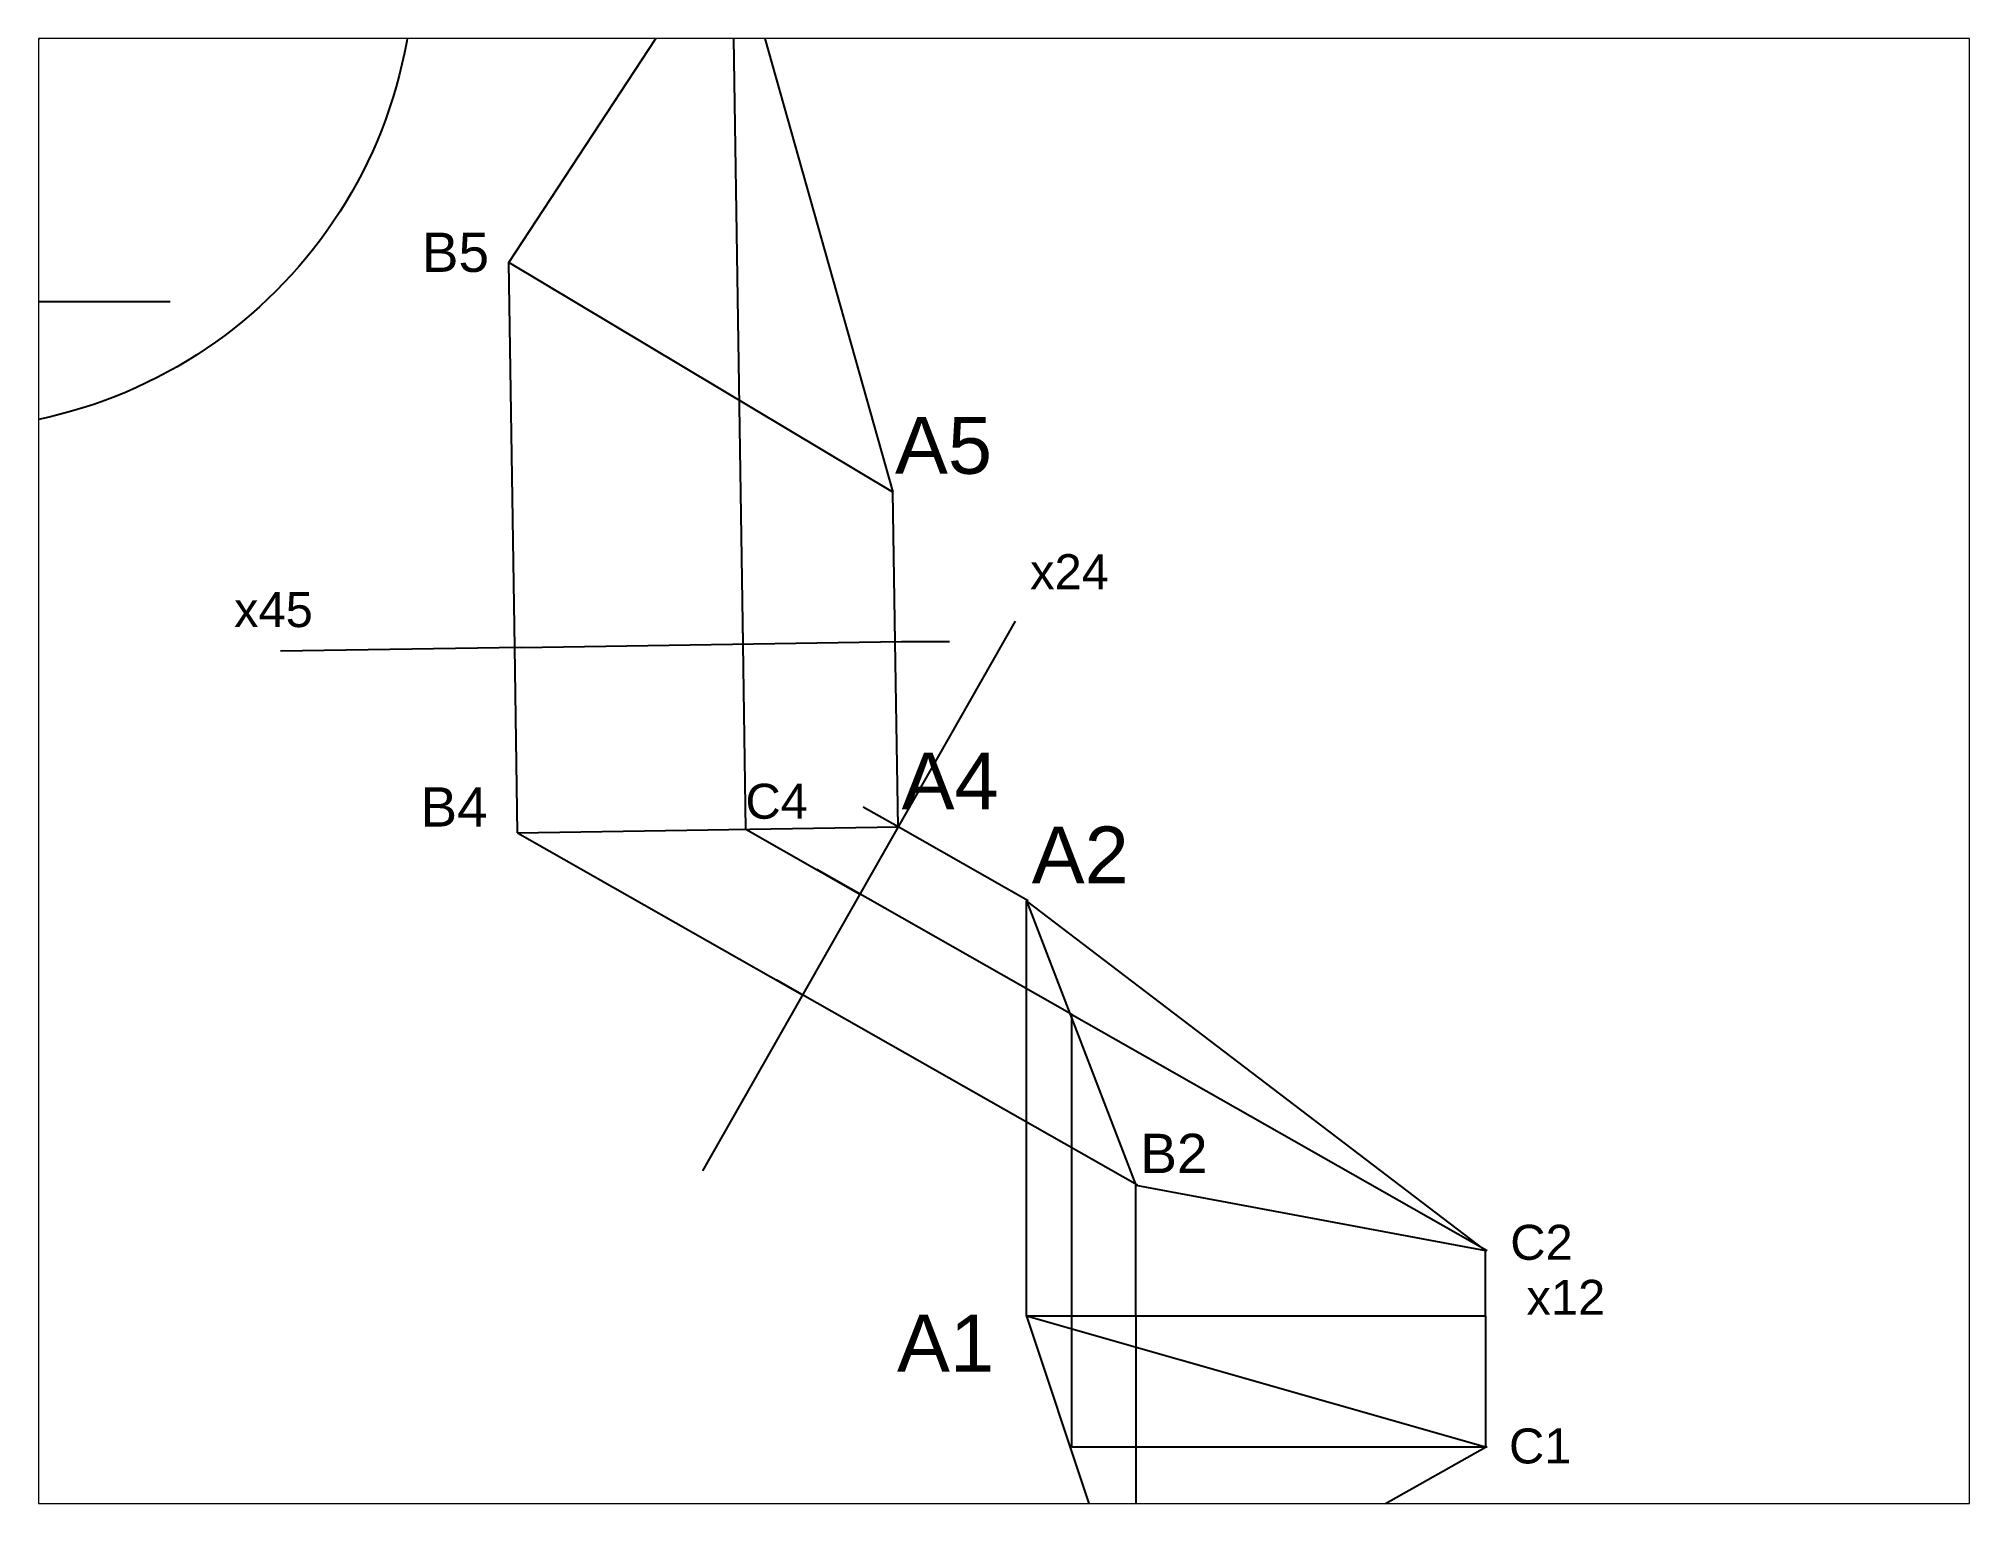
# Paper-space layout 'Задание 2' of a CAD drawing. Header units: millimetres. Extents: x 26 to 231, y 20 to 176.
# The model-space entities are those that its viewports show. They can reach past a viewport. Long polylines and large blocks are cut down to what shows.
import ezdxf

# ---------------------------------------------------------------- set-up
doc = ezdxf.new("R2010")
doc.units = ezdxf.units.MM
doc.styles.get("Standard").update_dxf_attribs({"font": 'arial.ttf'})

msp = doc.modelspace()

# ---------------------------------------------------------------- linework, layer by layer
at = {"color": 1}
for p, q in [((293143.23, 165086.06), (293194.27, 165163.81)), ((293194.27, 165163.81), (293231.07, 165033.53)), ((293057.22, 165159.47), (293020.39, 165121.22)), ((293231.07, 165033.53), (293143.23, 165086.06)), ((292977.91, 165077.12), (293065.73, 165077.12))]:
    msp.add_line(p, q, dxfattribs=at)
at = {"color": 6}
for p, q in [((293196.78, 164998.77), (293194.27, 165163.81)), ((293144.57, 164997.98), (293143.23, 165086.06)), ((293231.59, 164999.3), (293231.07, 165033.53)), ((293146, 164998), (293233.02, 164999.32)), ((293233.02, 164999.32), (293244, 164999.32)), ((293146, 164998), (293090.98, 164997.16)), ((293145.22, 164955.59), (293232.24, 164956.92)), ((293145.22, 164955.59), (293210.42, 164918.53)), ((293197.43, 164956.39), (293223.51, 164941.56))]:
    msp.add_line(p, q, dxfattribs=at)
at = {"color": 5}
for p, q in [((293196.78, 164998.77), (293196.7, 165004.01)), ((293259, 165004), (293223.51, 164941.56)), ((293231.59, 164999.3), (293231.52, 165004.01)), ((293144.57, 164997.98), (293144.49, 165003.01)), ((293232.24, 164956.92), (293231.59, 164999.3)), ((293145.22, 164955.59), (293144.57, 164997.98)), ((293197.43, 164956.39), (293196.78, 164998.77)), ((293232.24, 164956.92), (293224.26, 164961.45)), ((293262, 164940), (293232.24, 164956.92)), ((293272, 164914), (293213.66, 164947.16)), ((293223.51, 164941.56), (293187.53, 164878.27)), ((293210.42, 164918.53), (293204.4, 164921.95)), ((293287, 164875), (293210.42, 164918.53)), ((293272, 164815), (293272, 164914)), ((293272, 164914), (293367, 164860)), ((293367, 164815), (293272, 164815))]:
    msp.add_line(p, q, dxfattribs=at)
for p, q in [((293261.61, 164845), (293261.61, 164940)), ((293261.61, 164940), (293286.61, 164875)), ((293366.61, 164860), (293261.61, 164940)), ((293286.61, 164845), (293286.61, 164875)), ((293286.61, 164875), (293366.61, 164860)), ((293366.61, 164845), (293366.61, 164860)), ((293366.61, 164845), (293261.61, 164845)), ((293261.61, 164845), (293286.61, 164770)), ((293366.61, 164815), (293261.61, 164845)), ((293366.61, 164845), (293286.61, 164845)), ((293286.61, 164845), (293286.61, 164770)), ((293366.61, 164845), (293351.61, 164845)), ((293366.61, 164845), (293366.61, 164815)), ((293286.61, 164770), (293366.61, 164815))]:
    msp.add_line(p, q)
at = {"color": 1}
msp.add_circle((293013.68, 165155.78), 107.85, dxfattribs=at)

# ---------------------------------------------------------------- texts
for s, height, p in [('B5', 9, (293123.31, 165083.9)), ('A5', 13, (293231.54, 165037.72)), ('х24', 8, (293262.46, 165011.32)), ('х45', 8, (293080.36, 165002.64)), ('A4', 13, (293233.06, 164960.94)), ('B4', 9, (293123, 164957)), ('C4', 8, (293197.33, 164958.8)), ('A2', 13, (293262.82, 164944.02)), ('B2', 9, (293287.66, 164877.73)), ('C2', 8, (293372.29, 164857.89)), ('х12', 8, (293376, 164845.3)), ('A1', 13, (293232, 164832.3)), ('C1', 8, (293372, 164811.3))]:
    msp.add_text(s, height=height, dxfattribs=at).set_placement(p)

psp = doc.layouts.new('Задание 2')

# ---------------------------------------------------------------- viewports
at = {"layer": '0'}
psp.add_viewport(center=(128.5, 97.5), size=(205.6, 156), view_center_point=(293256.48, 164969.72), view_height=335.1197, dxfattribs=at)

doc.saveas('drawing.dxf')
